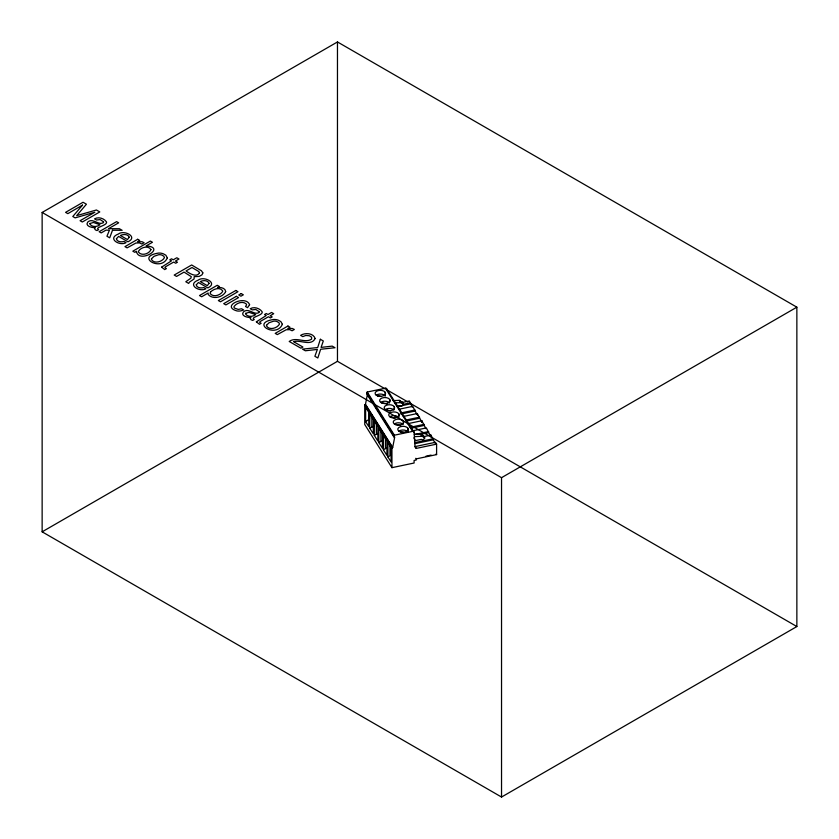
<?xml version="1.0" encoding="UTF-8"?>
<svg xmlns="http://www.w3.org/2000/svg" width="839" height="839" viewBox="0 0 839 839"><rect width="100%" height="100%" fill="white"/><g stroke="black" fill="none" stroke-linecap="round" stroke-linejoin="round"><path stroke-width="1.26" d="M416.238 458.881L436.595 454.602L436.595 444.135L416.238 448.404L415.011 446.82L414.099 432.326L386.894 389.17A1.563 1.206 -32.2 0 0 385.416 388.205L367.209 392.023L366.653 393.743L393.869 436.899L394.697 437.14L392.683 447.481L391.949 448.068L391.949 467.669L414.099 463.013L414.099 460.464L416.238 460.013L415.861 458.293M393.869 436.899L394.414 435.189L412.631 431.361A1.563 1.206 -32.2 0 1 414.099 432.326M412.316 407.072L409.38 400.969L401.745 402.573M416.847 414.267L412.767 406.349L398.777 409.285M407.848 423.674L421.839 420.727L422.048 422.51L417.308 413.533L403.307 416.48M425.918 428.656L421.839 420.727M430.449 435.84L426.369 427.921L412.379 430.868M434.99 443.034L430.91 435.116L423.276 436.72M392.683 447.481L365.479 404.325L367.492 393.984L373.774 403.947M391.949 467.669L364.745 424.513L364.745 404.901L365.479 404.325M402.049 402.321L399.972 400.57A1.961 1.5 -32.2 0 0 399.07 400.371L393.061 400.612M423.296 436.018L421.22 434.277A1.961 1.5 -32.2 0 0 420.318 434.067L414.309 434.308M414.592 440.779L421.335 439.384C423.192 441.241 427.187 436.668 422.646 436.542A1.961 1.5 -32.2 0 0 421.744 436.332L414.539 436.626M366.36 407.135L365.615 407.251L368.782 412.274L368.782 426.621L365.615 421.608L369.496 419.122L369.496 412.306L368.237 410.24M370.534 413.742L369.768 413.837L373.324 419.469L373.324 433.815L369.768 428.194L373.858 426.055M376.459 423.15L375.064 420.937L374.309 421.031L377.854 426.663L377.854 441.01L374.309 435.378L378.399 433.249M379.595 428.131L378.84 428.226L382.385 433.857L382.385 448.204L378.84 442.573L382.93 440.444L382.93 433.616M385.521 437.528L384.136 435.326L383.381 435.42L386.926 441.052L386.926 455.399L383.381 449.767L387.461 447.627M387.912 456.961L387.912 442.614L391.079 447.638L391.079 461.985L387.912 456.961L389.978 455.724L389.978 444.67M42.139 212.456L337.467 41.95L796.861 307.179L796.861 626.544L501.533 797.05L42.139 531.821L42.139 212.456L501.533 477.685L796.861 307.179M42.139 531.821L337.467 361.315L385.101 388.824M368.782 412.274L369.475 412.064M373.324 419.469L374.005 419.259M382.385 433.857L383.077 433.648M402.898 404.398L410.533 402.793M397.592 406.579L410.323 403.905M401.063 412.924L415.064 409.988M400.853 414.036L414.854 411.1M405.604 420.119L419.594 417.172M406.663 420.968L419.385 418.294M410.135 427.313L424.135 424.366M411.204 428.163L423.926 425.488M414.676 434.508L428.666 431.561M420.821 434.287L428.456 432.683M415.389 442.499L433.207 438.755M415.179 443.611L432.997 439.877M426.034 456.154L431.131 455.084M396.721 406.38L400.098 405.688C401.944 407.534 405.94 402.961 401.409 402.835A1.961 1.5 -32.2 0 0 400.497 402.636L394.487 402.877M381.346 396.564L376.323 395.211A4.94 2.853 0 0 1 384.786 395.651M387.136 404.094L380.854 402.405A4.94 2.853 0 0 1 385.5 401.241A4.94 2.853 0 0 1 389.474 403.056M390.408 410.953L385.384 409.6A4.94 2.853 0 0 1 393.858 410.04M394.949 418.147L389.925 416.794A4.94 2.853 0 0 1 394.571 415.63A4.94 2.853 0 0 1 398.546 417.434M400.738 425.677L394.456 423.989A4.94 2.853 0 0 1 399.102 422.825A4.94 2.853 0 0 1 403.077 424.628M404.02 432.536L398.997 431.183A4.94 2.853 0 0 1 407.46 431.624M387.377 390.125L407.796 401.912M410.061 403.223L796.861 626.544M436.595 444.135L435.441 442.31L415.085 446.589L416.238 448.404M436.595 454.602L436.217 454.014A7.603 2.129 78.1 0 1 435.881 454.193M401.986 401.766L403.412 404.031M423.234 435.462L424.66 437.727M423.16 436.154L424.586 438.419M399.972 400.57L401.409 402.835M421.22 434.277L422.646 436.542M399.07 400.371L400.497 402.636M420.318 434.067L421.744 436.332M385.416 388.205L412.631 431.361M413.858 437.853L415.011 439.678M367.209 392.023L394.414 435.189M366.716 392.537L393.921 435.703M375.862 407.261L377.959 410.586M380.046 413.9L382.144 417.224M384.231 420.549L386.328 423.863M388.426 427.187L391.215 431.613M392.61 433.826L394.005 436.039M365.238 404.377L392.442 447.533M364.745 404.901L391.949 448.068M382.259 432.505L380.906 430.281L380.906 441.335M372.506 417.014L373.858 419.227M384.136 435.326L385.437 437.476L385.437 448.529M375.064 420.937L376.365 423.087M430.91 435.116L431.12 436.899M417.308 413.533L417.518 415.315M501.533 477.685L501.533 797.05M407.911 428.278L407.911 432.095M403.37 421.084L403.37 423.632M398.84 413.889L398.84 417.707M394.299 406.695L394.299 409.243M389.768 399.511L389.768 402.049M385.237 392.316L385.237 396.123M383.381 435.42L383.381 449.767M378.84 428.226L378.84 442.573M376.365 424.324L376.365 434.141M374.309 421.031L374.309 435.378M371.834 415.903L371.834 426.957M369.768 413.837L369.768 428.194M365.615 407.251L365.615 421.608M337.467 41.95L337.467 361.315M249.582 304.662L247.599 307.682L245.523 306.476L246.614 304.851L246.309 304.001C242.733 300.74 236.64 302.921 234.112 306.445A3.713 2.139 0 0 0 234.616 308.154L238.266 309.423L241.58 308.752L243.656 309.958L240.835 310.86A6.177 3.566 0 0 1 236.892 310.923C220.311 306.12 245.754 294.552 249.582 304.662M161.623 267.148L164.717 269.581L166.405 268.606L164.916 267.641L165.356 266.865L173.673 262.072L175.708 263.247L177.448 262.229L175.414 261.055L178.969 259.01L176.809 257.762L173.254 259.807L171.534 258.811L169.782 259.828L171.502 260.824L161.623 267.148M256.356 321.84L259.461 324.284L261.149 323.309L259.66 322.344L260.1 321.568L268.417 316.764L270.441 317.939L272.193 316.932L270.158 315.758L273.713 313.702L271.553 312.454L267.998 314.51L266.267 313.513L264.526 314.52L266.246 315.516L256.356 321.84M116.422 238.727C116.81 241.926 121.487 242.272 123.983 241.454L126.081 242.67C119.599 246.404 106.815 238.444 118.33 234.05C123.868 229.498 138.645 236.881 127.948 241.8L118.624 236.409L116.422 238.727M196.284 284.841C196.662 288.029 201.339 288.375 203.835 287.557L205.943 288.773C199.451 292.507 186.667 284.547 198.182 280.153C203.72 275.601 218.497 282.984 207.81 287.903L198.476 282.512L196.284 284.841M103.554 221.874L103.491 222.576C98.792 225.985 92.689 217.301 87.675 222.146C84.645 226.152 92.458 228.019 95.321 227.568L94.513 228.47L95.342 229.844L97.03 230.578L98.603 229.655C93.999 227.505 106.28 225.848 106.584 222.513L106.469 221.884C103.963 218.287 98.478 216.577 94.545 218.853L96.537 220.007L100.156 219.598L103.554 221.874M259.209 311.73L259.146 312.444C254.448 315.852 248.344 307.158 243.331 312.014C240.29 316.02 248.113 317.887 250.976 317.436L250.169 318.327L250.997 319.711L252.686 320.435L254.259 319.523C249.655 317.373 261.936 315.716 262.24 312.381L262.125 311.751C259.618 308.154 254.133 306.445 250.2 308.721L252.193 309.874L255.811 309.465L259.209 311.73M151.502 258.8L151.429 259.44C154.124 264.243 162.409 261.831 164.454 257.604L163.773 256.199L161.854 255.066A4.122 2.381 0 0 0 158.508 254.762L154.009 256.325L151.502 258.8M266.561 325.228L266.477 325.857C269.172 330.671 277.457 328.259 279.502 324.022L278.831 322.616L276.901 321.494A4.122 2.381 0 0 0 273.556 321.18L269.057 322.753L266.561 325.228M202.86 272.895L202.021 274.793L199.2 276.409L194.155 276.671L194.113 278.936L189.404 282.145L188.702 283.435L185.797 281.757L190.893 278.16L191.24 276.618L184.056 272.098L176.557 276.419L174.197 275.056L191.659 264.977L201.423 270.777L202.86 272.895M150.936 249.603C149.29 253.86 141.529 256.346 138.477 252.109L138.435 251.333C140.564 247.358 148.367 245.072 150.936 249.603M136.442 251.385C138.781 264.306 167.139 247.232 146.112 245.921L152.446 242.261L150.37 241.066L132.835 251.186L134.817 252.319L136.442 251.385M167.307 257.846C161.424 272.119 134.869 256.703 158.508 253.074A7.436 4.289 0 0 1 163.364 253.818L165.87 255.234L167.307 257.846M282.355 324.274C276.482 338.547 249.917 323.12 273.556 319.491A7.436 4.289 0 0 1 278.412 320.236L280.918 321.662L282.355 324.274M90.004 223.499L89.878 224.149C92.059 227.296 97.209 227.054 100.009 224.747L93.433 222.461L90.004 223.499M245.659 313.367L245.533 314.017C247.715 317.163 252.864 316.922 255.664 314.615L249.089 312.328L245.659 313.367M129.237 237.227L127.455 239.545L120.376 235.465C123.06 234.081 127.968 233.861 129.237 237.227M209.089 283.33L207.306 285.648L200.238 281.568C202.912 280.184 207.82 279.964 209.089 283.33M199.535 272.759C196.651 278.149 189.289 273.262 186.027 270.955L191.995 267.515L198.77 271.532L199.535 272.759M315.139 338.526C311.091 346.654 300.278 339.47 293.619 341.672L302.921 347.042L300.897 348.206L289.203 341.463C296.125 336.376 304.956 343.644 311.615 339.124L311.584 337.173L309.35 335.747L305.763 335.474L302.785 336.617L300.614 335.359C304.966 332.517 313.408 332.957 315.139 338.526M225.67 291.636C222.933 297.478 212.529 299.838 208.198 294.458L208.156 293.01L201.654 296.775L199.504 295.538L217.259 285.281L219.346 286.487L217.658 287.462C220.626 287.19 225.418 287.955 225.67 291.636M320.351 339.271L317.698 347.566L302.491 349.129L305.344 350.775L317.362 349.423L314.887 356.292L317.824 357.98L320.634 349.265L335.013 347.734L332.192 346.108L321.085 347.409L323.309 340.98L320.351 339.271M112.51 230.243L109.689 237.815L106.952 236.241L109.406 230.232L105.966 230.148L101.183 232.906L99.128 231.721L116.6 221.632L118.656 222.828L108.514 228.68L119.411 228.722L122.148 230.306L112.51 230.243M210.495 292.077L210.19 293.608C213.316 297.635 220.363 295.338 222.65 291.511L222.629 290.734C219.682 286.697 213.358 289.036 210.495 292.077M82.505 205.115L72.794 216.514L75.132 217.867L94.849 212.236L80.072 220.72L82.316 222.01L99.789 211.931L96.433 209.991L76.685 215.644L86.427 204.223L83.04 202.262L65.578 212.351L67.833 213.651L82.505 205.115M137.69 239.283L124.959 246.635L127.098 247.862L135.918 243.027L139.526 242.911L141.854 244.023L144.109 242.723L142.053 241.737L137.523 241.726L139.725 240.447L137.69 239.283M235.822 290.472L218.35 300.551L220.5 301.788L237.961 291.699L235.822 290.472M236.378 296.324L223.709 303.645L225.88 304.903L238.559 297.583L236.378 296.324M241.171 293.556L238.748 294.961L240.919 296.209L243.352 294.814L241.171 293.556M287.934 326.025L275.202 333.377L277.342 334.604L286.162 329.769L289.77 329.654L292.098 330.776L294.353 329.465L292.297 328.479L287.767 328.469L289.969 327.2L287.934 326.025M400.36 431.907A5.223 3.01 0 0 0 408.226 429.337A5.223 3.01 0 0 0 400.434 426.684A5.223 3.01 0 0 0 400.36 431.907M382.217 403.139A5.223 3.01 0 0 0 390.083 400.56A5.223 3.01 0 0 0 382.29 397.917A5.223 3.01 0 0 0 382.217 403.139M391.289 417.518A5.223 3.01 0 0 0 399.154 414.948A5.223 3.01 0 0 0 391.362 412.306A5.223 3.01 0 0 0 391.289 417.518M386.748 410.323A5.223 3.01 0 0 0 394.613 407.754A5.223 3.01 0 0 0 386.821 405.111A5.223 3.01 0 0 0 386.748 410.323M395.819 424.712A5.223 3.01 0 0 0 403.685 422.143A5.223 3.01 0 0 0 395.893 419.49A5.223 3.01 0 0 0 395.819 424.712M377.686 395.945A5.223 3.01 0 0 0 385.552 393.365A5.223 3.01 0 0 0 377.76 390.722A5.223 3.01 0 0 0 377.686 395.945"/></g></svg>
